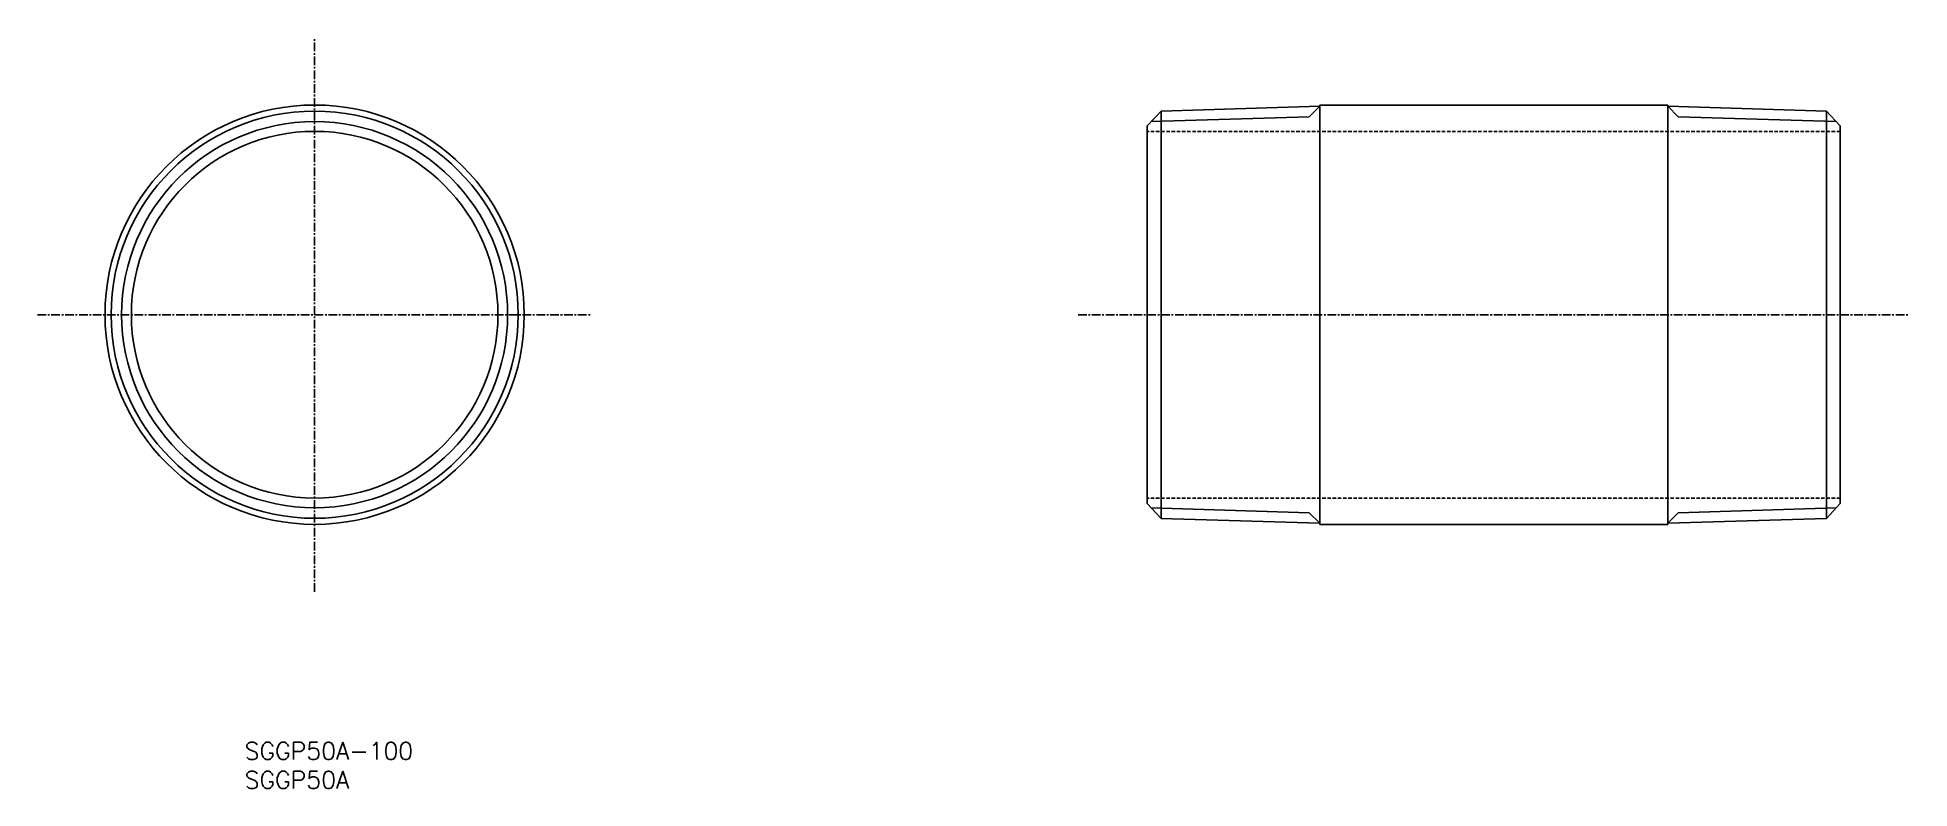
# Model space of a CAD drawing. Extents: x -332 to -62, y -287 to -178.
import ezdxf

# ---------------------------------------------------------------- set-up
doc = ezdxf.new("R2010")
doc.units = 0
doc.linetypes.add('CENTER', pattern=[2, 1.25, -0.25, 0.25, -0.25])
doc.linetypes.add('DASHED', pattern=[0.75, 0.5, -0.25])
doc.layers.get('0').update_dxf_attribs({"linetype": 'CONTINUOUS'})
doc.layers.add('CENTER', color=1, linetype='CENTER')
doc.styles.get("Standard").update_dxf_attribs({"font": 'txt.shx'})

msp = doc.modelspace()

# ---------------------------------------------------------------- linework, layer by layer
at = {"color": 7, "linetype": 'CONTINUOUS'}
for p, q in [((-169.94, -188.93), (-171.94, -191.06)), ((-147.03, -188.21), (-169.94, -188.93)), ((-169.94, -188.93), (-169.94, -247.68)), ((-147.03, -188.05), (-96.84, -188.05)), ((-147.03, -188.05), (-147.03, -248.55)), ((-96.84, -188.05), (-96.84, -248.55)), ((-96.84, -188.21), (-73.94, -188.93)), ((-73.94, -188.93), (-71.94, -191.06)), ((-73.94, -188.93), (-73.94, -247.68)), ((-171.94, -191.06), (-171.94, -245.55)), ((-71.94, -191.06), (-71.94, -245.55)), ((-169.94, -247.68), (-171.94, -245.55)), ((-73.94, -247.68), (-71.94, -245.55)), ((-147.03, -248.39), (-169.94, -247.68)), ((-96.84, -248.39), (-73.94, -247.68)), ((-147.03, -248.55), (-96.84, -248.55))]:
    msp.add_line(p, q, dxfattribs=at)
at = {"color": 3, "linetype": 'CONTINUOUS'}
for p, q in [((-147.03, -188.21), (-148.56, -189.74)), ((-96.84, -188.21), (-95.32, -189.74)), ((-148.56, -189.74), (-171.37, -190.45)), ((-95.32, -189.74), (-72.51, -190.45)), ((-148.56, -246.87), (-171.37, -246.15)), ((-147.03, -248.39), (-148.56, -246.87)), ((-96.84, -248.39), (-95.32, -246.87)), ((-95.32, -246.87), (-72.51, -246.15))]:
    msp.add_line(p, q, dxfattribs=at)
at = {"color": 3, "linetype": 'DASHED'}
for p, q in [((-71.94, -191.85), (-171.94, -191.85)), ((-71.94, -244.75), (-171.94, -244.75))]:
    msp.add_line(p, q, dxfattribs=at)
at = {"color": 7, "linetype": 'CONTINUOUS'}
for radius in [30.25, 29.37, 26.45]:
    msp.add_circle((-292.1, -218.3), radius, dxfattribs=at)
at = {"color": 3, "linetype": 'CONTINUOUS'}
msp.add_circle((-292.1, -218.3), 27.85, dxfattribs=at)
at = {"layer": 'CENTER'}
for p, q in [((-292.1, -258.3), (-292.1, -178.3)), ((-332.1, -218.3), (-252.1, -218.3)), ((-181.94, -218.3), (-61.94, -218.3))]:
    msp.add_line(p, q, dxfattribs=at)

# ---------------------------------------------------------------- texts
for s, p in [('SGGP50A-100', (-302.2, -282.49)), ('SGGP50A', (-302.2, -286.66))]:
    msp.add_text(s, height=2.5).set_placement(p)

doc.saveas('drawing.dxf')
